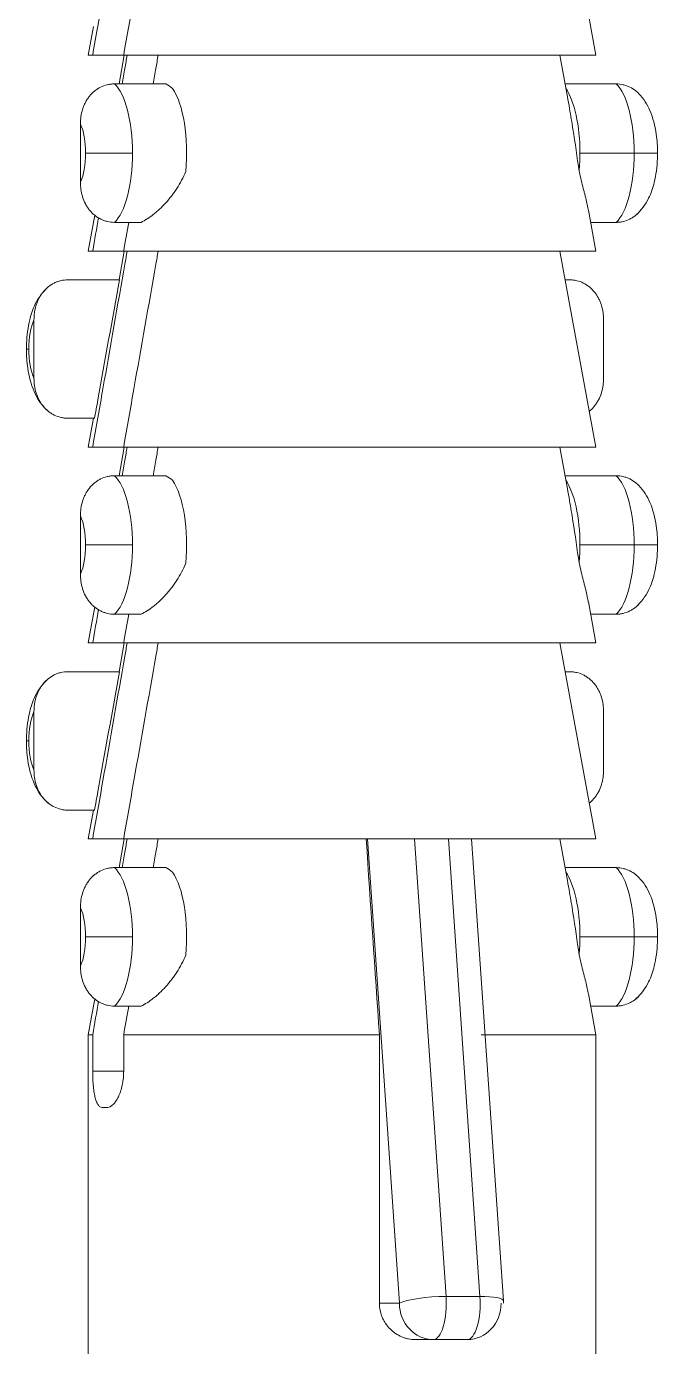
# Model space of a CAD drawing. Header units: millimetres. Extents: x 17284 to 19660, y -6011 to -2651.
# Drawn here: x 18177.11 to 18185.8, y -3349.84 to -3331.65 of the extents above; entities that cross this region are included whole.
import ezdxf

# ---------------------------------------------------------------- set-up
doc = ezdxf.new("R2010")
doc.units = ezdxf.units.MM

msp = doc.modelspace()

# ---------------------------------------------------------------- linework, layer by layer
at = {"linetype": 'Continuous', "lineweight": 18, "extrusion": (-1.22465e-16, -1, 0)}
for p, q in [((18184.955, -3332.045), (18184.455, -3329.345)), ((18178.028, -3331.649), (18177.955, -3332.045)), ((18178.019, -3332.045), (18177.955, -3332.045)), ((18178.019, -3332.045), (18178.446, -3332.045)), ((18178.455, -3332.045), (18178.382, -3332.441)), ((18184.955, -3332.045), (18178.446, -3332.045)), ((18184.561, -3332.619), (18184.455, -3332.045)), ((18178.318, -3332.441), (18179.029, -3332.441)), ((18185.233, -3332.441), (18184.528, -3332.441)), ((18177.85, -3333.795), (18177.85, -3332.995)), ((18178.047, -3334.249), (18177.955, -3334.745)), ((18184.955, -3334.745), (18184.85, -3334.179)), ((18178.318, -3334.349), (18178.685, -3334.349)), ((18185.233, -3334.349), (18184.882, -3334.349)), ((18178.019, -3334.745), (18177.955, -3334.745)), ((18178.019, -3334.745), (18178.446, -3334.745)), ((18178.455, -3334.745), (18178.382, -3335.141)), ((18184.955, -3334.745), (18178.446, -3334.745)), ((18184.955, -3337.445), (18184.455, -3334.745)), ((18177.677, -3335.141), (18178.388, -3335.141)), ((18184.592, -3335.141), (18184.528, -3335.141)), ((18177.21, -3335.695), (18177.21, -3336.495)), ((18185.059, -3335.695), (18185.059, -3336.495)), ((18177.677, -3337.049), (18178.045, -3337.049)), ((18178.028, -3337.049), (18177.955, -3337.445)), ((18178.019, -3337.445), (18177.955, -3337.445)), ((18178.019, -3337.445), (18178.446, -3337.445)), ((18178.455, -3337.445), (18178.382, -3337.841)), ((18184.955, -3337.445), (18178.446, -3337.445)), ((18184.561, -3338.019), (18184.455, -3337.445)), ((18178.318, -3337.841), (18179.029, -3337.841)), ((18185.233, -3337.841), (18184.528, -3337.841)), ((18177.85, -3339.195), (18177.85, -3338.395)), ((18178.047, -3339.649), (18177.955, -3340.145)), ((18178.318, -3339.749), (18178.685, -3339.749)), ((18184.955, -3340.145), (18184.85, -3339.579)), ((18185.233, -3339.749), (18184.882, -3339.749)), ((18178.019, -3340.145), (18177.955, -3340.145)), ((18178.019, -3340.145), (18178.446, -3340.145)), ((18178.455, -3340.145), (18178.382, -3340.541)), ((18184.955, -3340.145), (18178.446, -3340.145)), ((18184.955, -3342.845), (18184.455, -3340.145)), ((18177.677, -3340.541), (18178.388, -3340.541)), ((18184.592, -3340.541), (18184.528, -3340.541)), ((18177.21, -3341.095), (18177.21, -3341.895)), ((18185.059, -3341.095), (18185.059, -3341.895)), ((18177.677, -3342.449), (18178.045, -3342.449)), ((18178.028, -3342.449), (18177.955, -3342.845)), ((18178.019, -3342.845), (18177.955, -3342.845)), ((18178.019, -3342.845), (18178.446, -3342.845)), ((18178.455, -3342.845), (18178.382, -3343.241)), ((18184.955, -3342.845), (18178.446, -3342.845)), ((18183.68, -3349.21), (18183.241, -3342.845)), ((18184.561, -3343.419), (18184.455, -3342.845)), ((18178.318, -3343.241), (18179.029, -3343.241)), ((18185.233, -3343.241), (18184.528, -3343.241)), ((18177.85, -3344.595), (18177.85, -3343.795)), ((18184.955, -3345.545), (18184.85, -3344.979)), ((18178.047, -3345.049), (18177.955, -3345.545)), ((18178.318, -3345.149), (18178.685, -3345.149)), ((18185.233, -3345.149), (18184.882, -3345.149)), ((18178.019, -3345.545), (18177.955, -3345.545)), ((18177.955, -3345.545), (18177.955, -3351.545)), ((18178.019, -3345.545), (18178.019, -3346.045)), ((18178.446, -3345.545), (18181.971, -3345.545)), ((18178.446, -3345.545), (18178.446, -3346.045)), ((18181.971, -3349.245), (18181.971, -3345.545)), ((18183.373, -3345.545), (18184.955, -3345.545)), ((18184.955, -3351.545), (18184.955, -3345.545)), ((18178.221, -3346.545), (18178.15, -3346.545)), ((18182.714, -3349.745), (18182.464, -3349.745)), ((18182.714, -3349.745), (18183.181, -3349.745))]:
    msp.add_line(p, q, dxfattribs=at)
at = {"linetype": 'Continuous', "lineweight": 13, "extrusion": (-1.22465e-16, -1, 0)}
for p, q in [((18178.567, -3333.395), (18177.922, -3333.395)), ((18185.482, -3333.395), (18184.734, -3333.395)), ((18185.482, -3333.395), (18185.804, -3333.395)), ((18177.106, -3336.095), (18177.138, -3336.095)), ((18178.567, -3338.795), (18177.922, -3338.795)), ((18185.482, -3338.795), (18184.734, -3338.795)), ((18185.482, -3338.795), (18185.804, -3338.795)), ((18177.106, -3341.495), (18177.138, -3341.495)), ((18182.247, -3349.245), (18181.805, -3342.845)), ((18182.453, -3342.845), (18182.889, -3349.15)), ((18183.356, -3349.15), (18182.921, -3342.845)), ((18178.567, -3344.195), (18177.922, -3344.195)), ((18185.482, -3344.195), (18184.734, -3344.195)), ((18185.482, -3344.195), (18185.804, -3344.195)), ((18178.019, -3346.045), (18178.446, -3346.045)), ((18182.889, -3349.15), (18183.356, -3349.15)), ((18181.971, -3349.245), (18182.247, -3349.245))]:
    msp.add_line(p, q, dxfattribs=at)
at = {"linetype": 'Continuous', "lineweight": 18}
msp.add_arc((18183.181, -3349.245), 0.5, 0, 3.95, dxfattribs=at)
at = {"linetype": 'Continuous', "lineweight": 13}
for centre, major_axis, ratio, start_param, end_param in [((18178.211, -3333.395), (0, 1), 0.355976, 4.712389, 5.978493), ((18185.126, -3333.395), (0, -1), 0.355976, 1.570796, 2.8369), ((18177.744, -3333.395), (0, -0.5), 0.355976, 1.570796, 2.498092), ((18177.744, -3333.395), (0, -0.5), 0.355976, 0.643501, 1.570796), ((18178.211, -3333.395), (0, 1), 0.355976, 3.446285, 4.712389), ((18185.126, -3333.395), (0, -1), 0.355976, 0.304693, 1.570796), ((18177.316, -3336.095), (0, -0.5), 0.355976, 3.785094, 4.712389), ((18177.316, -3336.095), (0, -0.5), 0.355976, 4.712389, 5.639684), ((18178.211, -3338.795), (0, 1), 0.355976, 4.712389, 5.978493), ((18185.126, -3338.795), (0, -1), 0.355976, 1.570796, 2.8369), ((18177.744, -3338.795), (0, -0.5), 0.355976, 1.570796, 2.498092), ((18177.744, -3338.795), (0, -0.5), 0.355976, 0.643501, 1.570796), ((18178.211, -3338.795), (0, 1), 0.355976, 3.446285, 4.712389), ((18185.126, -3338.795), (0, -1), 0.355976, 0.304693, 1.570796), ((18177.316, -3341.495), (0, -0.5), 0.355976, 3.785094, 4.712389), ((18177.316, -3341.495), (0, -0.5), 0.355976, 4.712389, 5.639684), ((18178.211, -3344.195), (0, 1), 0.355976, 4.712389, 5.978493), ((18185.126, -3344.195), (0, -1), 0.355976, 1.570796, 2.8369), ((18177.744, -3344.195), (0, -0.5), 0.355976, 1.570796, 2.498092), ((18177.744, -3344.195), (0, -0.5), 0.355976, 0.643501, 1.570796), ((18178.211, -3344.195), (0, 1), 0.355976, 3.446285, 4.712389), ((18185.126, -3344.195), (0, -1), 0.355976, 0.304693, 1.570796), ((18182.714, -3349.245), (0.499, 0.034), 0.177949, 1.200653, 2.771449), ((18182.714, -3349.245), (0, 0.5), 0.355976, 3.141593, 4.903982), ((18183.181, -3349.245), (0, -0.5), 0.355976, 0, 1.762389), ((18183.181, -3349.245), (0.499, 0.034), 0.177949, 0.000027, 1.200653), ((18182.714, -3349.245), (0, -0.5), 0.934495, 4.712389, 6.283185)]:
    msp.add_ellipse(centre, major_axis=major_axis, ratio=ratio, start_param=start_param, end_param=end_param, dxfattribs=at)
at = {"linetype": 'Continuous', "lineweight": 18}
for centre, major_axis, ratio, start_param, end_param in [((18178.958, -3333.395), (0, 1), 0.355976, 4.457766, 5.814651), ((18184.378, -3333.395), (0, 1), 0.355976, 4.712389, 5.814651), ((18184.378, -3333.395), (0, 1), 0.355976, 4.457766, 4.712389), ((18178.958, -3338.795), (0, 1), 0.355976, 4.457766, 5.814651), ((18184.378, -3338.795), (0, 1), 0.355976, 4.712389, 5.814651), ((18184.378, -3338.795), (0, 1), 0.355976, 4.457766, 4.712389), ((18178.958, -3344.195), (0, 1), 0.355976, 4.457766, 5.814651), ((18184.378, -3344.195), (0, 1), 0.355976, 4.712389, 5.814651), ((18184.378, -3344.195), (0, 1), 0.355976, 4.457766, 4.712389), ((18183.181, -3349.245), (0, -0.5), 0.934495, 0, 1.570796)]:
    msp.add_ellipse(centre, major_axis=major_axis, ratio=ratio, start_param=start_param, end_param=end_param, dxfattribs=at)
for points, knots in [([(18178.494, -3329.345), (18178.484, -3329.406), (18178.473, -3329.466), (18178.361, -3330.099), (18178.261, -3330.67), (18178.113, -3331.51), (18178.066, -3331.777), (18178.019, -3332.045)], [0, 0, 0, 0, 0.067447, 0.067447, 0.702741, 0.702741, 1, 1, 1, 1]), ([(18178.922, -3329.345), (18178.911, -3329.406), (18178.9, -3329.466), (18178.789, -3330.099), (18178.688, -3330.67), (18178.54, -3331.51), (18178.493, -3331.777), (18178.446, -3332.045)], [0, 0, 0, 0, 0.067447, 0.067447, 0.702741, 0.702741, 1, 1, 1, 1]), ([(18178.494, -3332.045), (18178.484, -3332.106), (18178.473, -3332.166), (18178.45, -3332.298), (18178.437, -3332.37), (18178.425, -3332.441)], [0, 0, 0, 0, 0.459752, 0.459752, 1, 1, 1, 1]), ([(18178.922, -3332.045), (18178.911, -3332.106), (18178.9, -3332.166), (18178.877, -3332.298), (18178.864, -3332.37), (18178.852, -3332.441)], [0, 0, 0, 0, 0.459752, 0.459752, 1, 1, 1, 1]), ([(18177.85, -3332.995), (18177.85, -3332.925), (18177.859, -3332.857), (18177.885, -3332.775), (18177.891, -3332.758), (18177.904, -3332.726), (18177.918, -3332.695), (18177.935, -3332.666), (18177.949, -3332.645), (18177.954, -3332.638), (18177.964, -3332.624), (18177.969, -3332.617), (18177.996, -3332.584), (18178.02, -3332.561), (18178.058, -3332.529), (18178.072, -3332.519), (18178.093, -3332.506), (18178.1, -3332.502), (18178.114, -3332.493), (18178.121, -3332.489), (18178.158, -3332.471), (18178.189, -3332.46), (18178.236, -3332.449), (18178.252, -3332.446), (18178.285, -3332.442), (18178.301, -3332.441), (18178.318, -3332.441)], [0, 0, 0, 0, 0.25, 0.25, 0.3125, 0.3125, 0.375, 0.4375, 0.4375, 0.46875, 0.46875, 0.5, 0.5, 0.625, 0.625, 0.6875, 0.6875, 0.71875, 0.71875, 0.75, 0.75, 0.875, 0.875, 0.9375, 0.9375, 1, 1, 1, 1]), ([(18185.233, -3332.441), (18185.266, -3332.441), (18185.298, -3332.445), (18185.345, -3332.456), (18185.361, -3332.461), (18185.392, -3332.472), (18185.407, -3332.478), (18185.451, -3332.5), (18185.478, -3332.518), (18185.507, -3332.541), (18185.51, -3332.544), (18185.513, -3332.546)], [0, 0, 0, 0, 0.321117, 0.321117, 0.481676, 0.481676, 0.642235, 0.642235, 0.963352, 0.963352, 1, 1, 1, 1]), ([(18184.561, -3332.616), (18184.571, -3332.671), (18184.581, -3332.727), (18184.607, -3332.876), (18184.622, -3332.971), (18184.668, -3333.258), (18184.696, -3333.452), (18184.723, -3333.647)], [0, 0, 0, 0, 0.164651, 0.164651, 0.4431, 0.4431, 1, 1, 1, 1]), ([(18185.804, -3333.395), (18185.804, -3333.304), (18185.789, -3333.098), (18185.718, -3332.817), (18185.602, -3332.628), (18185.519, -3332.55), (18185.504, -3332.538)], [0, 0, 0, 0, 0.265683, 0.628412, 0.938194, 1, 1, 1, 1]), ([(18185.504, -3334.252), (18185.578, -3334.182), (18185.684, -3334.041), (18185.772, -3333.779), (18185.801, -3333.558), (18185.804, -3333.42), (18185.804, -3333.395)], [0, 0, 0, 0, 0.327084, 0.583022, 0.924325, 1, 1, 1, 1]), ([(18179.303, -3333.647), (18179.285, -3333.689), (18179.266, -3333.729), (18179.224, -3333.808), (18179.202, -3333.845), (18179.166, -3333.9), (18179.154, -3333.918), (18179.129, -3333.953), (18179.117, -3333.971), (18179.078, -3334.021), (18179.051, -3334.053), (18178.997, -3334.113), (18178.969, -3334.141), (18178.927, -3334.181), (18178.913, -3334.194), (18178.884, -3334.218), (18178.869, -3334.23), (18178.826, -3334.264), (18178.798, -3334.284), (18178.741, -3334.32), (18178.713, -3334.336), (18178.685, -3334.349)], [0, 0, 0, 0, 0.125, 0.125, 0.25, 0.25, 0.3125, 0.3125, 0.375, 0.375, 0.5, 0.5, 0.625, 0.625, 0.6875, 0.6875, 0.75, 0.75, 0.875, 0.875, 1, 1, 1, 1]), ([(18184.723, -3333.647), (18184.733, -3333.689), (18184.743, -3333.729), (18184.762, -3333.808), (18184.771, -3333.845), (18184.785, -3333.9), (18184.79, -3333.918), (18184.798, -3333.953), (18184.803, -3333.971), (18184.815, -3334.021), (18184.823, -3334.053), (18184.837, -3334.113), (18184.843, -3334.141), (18184.849, -3334.174), (18184.85, -3334.179), (18184.851, -3334.185)], [0, 0, 0, 0, 0.191612, 0.191612, 0.383225, 0.383225, 0.479031, 0.479031, 0.574837, 0.574837, 0.766449, 0.766449, 0.958061, 0.958061, 1, 1, 1, 1]), ([(18178.318, -3334.349), (18178.285, -3334.349), (18178.253, -3334.345), (18178.205, -3334.334), (18178.19, -3334.329), (18178.159, -3334.318), (18178.144, -3334.311), (18178.1, -3334.29), (18178.072, -3334.272), (18178.04, -3334.246), (18178.033, -3334.24), (18178.021, -3334.229), (18178.003, -3334.212), (18177.975, -3334.18), (18177.955, -3334.153), (18177.936, -3334.125), (18177.927, -3334.11), (18177.903, -3334.064), (18177.89, -3334.033), (18177.875, -3333.983), (18177.87, -3333.967), (18177.863, -3333.933), (18177.86, -3333.916), (18177.853, -3333.864), (18177.85, -3333.83), (18177.85, -3333.795)], [0, 0, 0, 0, 0.125, 0.125, 0.1875, 0.1875, 0.25, 0.25, 0.375, 0.375, 0.40625, 0.40625, 0.4375, 0.5, 0.5625, 0.5625, 0.625, 0.625, 0.75, 0.75, 0.8125, 0.8125, 0.875, 0.875, 1, 1, 1, 1]), ([(18185.544, -3334.215), (18185.531, -3334.227), (18185.519, -3334.239), (18185.492, -3334.261), (18185.479, -3334.27), (18185.458, -3334.284), (18185.451, -3334.288), (18185.436, -3334.296), (18185.429, -3334.3), (18185.392, -3334.319), (18185.362, -3334.33), (18185.314, -3334.341), (18185.298, -3334.344), (18185.266, -3334.348), (18185.249, -3334.349), (18185.233, -3334.349)], [0, 0, 0, 0, 0.148816, 0.148816, 0.29068, 0.29068, 0.361612, 0.361612, 0.432544, 0.432544, 0.716272, 0.716272, 0.858136, 0.858136, 1, 1, 1, 1]), ([(18178.494, -3334.745), (18178.484, -3334.806), (18178.473, -3334.866), (18178.361, -3335.499), (18178.261, -3336.07), (18178.113, -3336.91), (18178.066, -3337.177), (18178.019, -3337.445)], [0, 0, 0, 0, 0.067447, 0.067447, 0.702741, 0.702741, 1, 1, 1, 1]), ([(18178.922, -3334.745), (18178.911, -3334.806), (18178.9, -3334.866), (18178.789, -3335.499), (18178.688, -3336.07), (18178.54, -3336.91), (18178.493, -3337.177), (18178.446, -3337.445)], [0, 0, 0, 0, 0.067447, 0.067447, 0.702741, 0.702741, 1, 1, 1, 1]), ([(18177.677, -3335.141), (18177.644, -3335.141), (18177.612, -3335.145), (18177.565, -3335.156), (18177.549, -3335.161), (18177.518, -3335.172), (18177.503, -3335.178), (18177.459, -3335.2), (18177.431, -3335.218), (18177.399, -3335.244), (18177.392, -3335.25), (18177.38, -3335.261), (18177.362, -3335.278), (18177.334, -3335.309), (18177.314, -3335.337), (18177.295, -3335.365), (18177.286, -3335.38), (18177.263, -3335.425), (18177.25, -3335.457), (18177.234, -3335.506), (18177.23, -3335.523), (18177.222, -3335.557), (18177.219, -3335.574), (18177.212, -3335.625), (18177.21, -3335.66), (18177.21, -3335.695)], [0, 0, 0, 0, 0.125, 0.125, 0.1875, 0.1875, 0.25, 0.25, 0.375, 0.375, 0.40625, 0.40625, 0.4375, 0.5, 0.5625, 0.5625, 0.625, 0.625, 0.75, 0.75, 0.8125, 0.8125, 0.875, 0.875, 1, 1, 1, 1]), ([(18178.388, -3335.141), (18178.289, -3335.692), (18178.189, -3336.243), (18178.075, -3336.879), (18178.06, -3336.964), (18178.045, -3337.049)], [0, 0, 0, 0, 0.866606, 0.866606, 1, 1, 1, 1]), ([(18185.059, -3335.695), (18185.059, -3335.625), (18185.051, -3335.557), (18185.025, -3335.475), (18185.019, -3335.458), (18185.006, -3335.426), (18184.991, -3335.395), (18184.974, -3335.366), (18184.96, -3335.345), (18184.956, -3335.338), (18184.946, -3335.324), (18184.94, -3335.317), (18184.914, -3335.284), (18184.89, -3335.261), (18184.852, -3335.229), (18184.838, -3335.219), (18184.817, -3335.206), (18184.81, -3335.202), (18184.796, -3335.193), (18184.788, -3335.189), (18184.752, -3335.171), (18184.721, -3335.16), (18184.674, -3335.149), (18184.657, -3335.146), (18184.625, -3335.142), (18184.608, -3335.141), (18184.592, -3335.141)], [0, 0, 0, 0, 0.25, 0.25, 0.3125, 0.3125, 0.375, 0.4375, 0.4375, 0.46875, 0.46875, 0.5, 0.5, 0.625, 0.625, 0.6875, 0.6875, 0.71875, 0.71875, 0.75, 0.75, 0.875, 0.875, 0.9375, 0.9375, 1, 1, 1, 1]), ([(18177.406, -3335.238), (18177.332, -3335.308), (18177.225, -3335.448), (18177.138, -3335.711), (18177.108, -3335.931), (18177.106, -3336.07), (18177.106, -3336.095)], [0, 0, 0, 0, 0.327084, 0.583022, 0.924325, 1, 1, 1, 1]), ([(18177.106, -3336.095), (18177.105, -3336.186), (18177.121, -3336.392), (18177.192, -3336.673), (18177.308, -3336.862), (18177.391, -3336.939), (18177.406, -3336.952)], [0, 0, 0, 0, 0.265683, 0.628412, 0.938194, 1, 1, 1, 1]), ([(18177.21, -3336.495), (18177.21, -3336.565), (18177.218, -3336.633), (18177.244, -3336.715), (18177.25, -3336.732), (18177.263, -3336.764), (18177.278, -3336.794), (18177.295, -3336.824), (18177.309, -3336.845), (18177.313, -3336.852), (18177.323, -3336.866), (18177.329, -3336.873), (18177.355, -3336.906), (18177.379, -3336.929), (18177.417, -3336.961), (18177.431, -3336.97), (18177.452, -3336.984), (18177.459, -3336.988), (18177.473, -3336.996), (18177.481, -3337), (18177.517, -3337.019), (18177.548, -3337.03), (18177.595, -3337.041), (18177.612, -3337.044), (18177.644, -3337.048), (18177.66, -3337.049), (18177.677, -3337.049)], [0, 0, 0, 0, 0.25, 0.25, 0.3125, 0.3125, 0.375, 0.4375, 0.4375, 0.46875, 0.46875, 0.5, 0.5, 0.625, 0.625, 0.6875, 0.6875, 0.71875, 0.71875, 0.75, 0.75, 0.875, 0.875, 0.9375, 0.9375, 1, 1, 1, 1]), ([(18184.864, -3336.95), (18184.87, -3336.945), (18184.877, -3336.94), (18184.889, -3336.929), (18184.907, -3336.912), (18184.935, -3336.88), (18184.955, -3336.853), (18184.974, -3336.825), (18184.982, -3336.81), (18185.006, -3336.764), (18185.019, -3336.733), (18185.035, -3336.683), (18185.039, -3336.667), (18185.047, -3336.633), (18185.05, -3336.616), (18185.057, -3336.564), (18185.059, -3336.53), (18185.059, -3336.495)], [0, 0, 0, 0, 0.048883, 0.048883, 0.098942, 0.199059, 0.299177, 0.299177, 0.399294, 0.399294, 0.59953, 0.59953, 0.699647, 0.699647, 0.799765, 0.799765, 1, 1, 1, 1]), ([(18178.494, -3337.445), (18178.484, -3337.506), (18178.473, -3337.566), (18178.45, -3337.698), (18178.437, -3337.77), (18178.425, -3337.841)], [0, 0, 0, 0, 0.459752, 0.459752, 1, 1, 1, 1]), ([(18178.922, -3337.445), (18178.911, -3337.506), (18178.9, -3337.566), (18178.877, -3337.698), (18178.864, -3337.77), (18178.852, -3337.841)], [0, 0, 0, 0, 0.459752, 0.459752, 1, 1, 1, 1]), ([(18177.85, -3338.395), (18177.85, -3338.325), (18177.859, -3338.257), (18177.885, -3338.175), (18177.891, -3338.158), (18177.904, -3338.126), (18177.918, -3338.095), (18177.935, -3338.066), (18177.949, -3338.045), (18177.954, -3338.038), (18177.964, -3338.024), (18177.969, -3338.017), (18177.996, -3337.984), (18178.02, -3337.961), (18178.058, -3337.929), (18178.072, -3337.919), (18178.093, -3337.906), (18178.1, -3337.902), (18178.114, -3337.893), (18178.121, -3337.889), (18178.158, -3337.871), (18178.189, -3337.86), (18178.236, -3337.849), (18178.252, -3337.846), (18178.285, -3337.842), (18178.301, -3337.841), (18178.318, -3337.841)], [0, 0, 0, 0, 0.25, 0.25, 0.3125, 0.3125, 0.375, 0.4375, 0.4375, 0.46875, 0.46875, 0.5, 0.5, 0.625, 0.625, 0.6875, 0.6875, 0.71875, 0.71875, 0.75, 0.75, 0.875, 0.875, 0.9375, 0.9375, 1, 1, 1, 1]), ([(18185.233, -3337.841), (18185.266, -3337.841), (18185.298, -3337.845), (18185.345, -3337.856), (18185.361, -3337.861), (18185.392, -3337.872), (18185.407, -3337.878), (18185.451, -3337.9), (18185.478, -3337.918), (18185.507, -3337.941), (18185.51, -3337.944), (18185.513, -3337.946)], [0, 0, 0, 0, 0.321117, 0.321117, 0.481676, 0.481676, 0.642235, 0.642235, 0.963352, 0.963352, 1, 1, 1, 1]), ([(18184.561, -3338.016), (18184.571, -3338.071), (18184.581, -3338.127), (18184.607, -3338.276), (18184.622, -3338.371), (18184.668, -3338.658), (18184.696, -3338.852), (18184.723, -3339.047)], [0, 0, 0, 0, 0.164651, 0.164651, 0.4431, 0.4431, 1, 1, 1, 1]), ([(18185.804, -3338.795), (18185.804, -3338.704), (18185.789, -3338.498), (18185.718, -3338.217), (18185.602, -3338.028), (18185.519, -3337.95), (18185.504, -3337.938)], [0, 0, 0, 0, 0.265683, 0.628412, 0.938194, 1, 1, 1, 1]), ([(18185.504, -3339.652), (18185.578, -3339.582), (18185.684, -3339.441), (18185.772, -3339.179), (18185.801, -3338.958), (18185.804, -3338.82), (18185.804, -3338.795)], [0, 0, 0, 0, 0.327084, 0.583022, 0.924325, 1, 1, 1, 1]), ([(18178.318, -3339.749), (18178.285, -3339.749), (18178.253, -3339.745), (18178.205, -3339.734), (18178.19, -3339.729), (18178.159, -3339.718), (18178.144, -3339.711), (18178.1, -3339.69), (18178.072, -3339.672), (18178.04, -3339.646), (18178.033, -3339.64), (18178.021, -3339.629), (18178.003, -3339.612), (18177.975, -3339.58), (18177.955, -3339.553), (18177.936, -3339.525), (18177.927, -3339.51), (18177.903, -3339.464), (18177.89, -3339.433), (18177.875, -3339.383), (18177.87, -3339.367), (18177.863, -3339.333), (18177.86, -3339.316), (18177.853, -3339.264), (18177.85, -3339.23), (18177.85, -3339.195)], [0, 0, 0, 0, 0.125, 0.125, 0.1875, 0.1875, 0.25, 0.25, 0.375, 0.375, 0.40625, 0.40625, 0.4375, 0.5, 0.5625, 0.5625, 0.625, 0.625, 0.75, 0.75, 0.8125, 0.8125, 0.875, 0.875, 1, 1, 1, 1]), ([(18179.303, -3339.047), (18179.285, -3339.089), (18179.266, -3339.129), (18179.224, -3339.208), (18179.202, -3339.245), (18179.166, -3339.3), (18179.154, -3339.318), (18179.129, -3339.353), (18179.117, -3339.371), (18179.078, -3339.421), (18179.051, -3339.453), (18178.997, -3339.513), (18178.969, -3339.541), (18178.927, -3339.581), (18178.913, -3339.594), (18178.884, -3339.618), (18178.869, -3339.63), (18178.826, -3339.664), (18178.798, -3339.684), (18178.741, -3339.72), (18178.713, -3339.736), (18178.685, -3339.749)], [0, 0, 0, 0, 0.125, 0.125, 0.25, 0.25, 0.3125, 0.3125, 0.375, 0.375, 0.5, 0.5, 0.625, 0.625, 0.6875, 0.6875, 0.75, 0.75, 0.875, 0.875, 1, 1, 1, 1]), ([(18184.723, -3339.047), (18184.733, -3339.089), (18184.743, -3339.129), (18184.762, -3339.208), (18184.771, -3339.245), (18184.785, -3339.3), (18184.79, -3339.318), (18184.798, -3339.353), (18184.803, -3339.371), (18184.815, -3339.421), (18184.823, -3339.453), (18184.837, -3339.513), (18184.843, -3339.541), (18184.849, -3339.574), (18184.85, -3339.579), (18184.851, -3339.585)], [0, 0, 0, 0, 0.191612, 0.191612, 0.383225, 0.383225, 0.479031, 0.479031, 0.574837, 0.574837, 0.766449, 0.766449, 0.958061, 0.958061, 1, 1, 1, 1]), ([(18185.544, -3339.615), (18185.531, -3339.627), (18185.519, -3339.639), (18185.492, -3339.661), (18185.479, -3339.67), (18185.458, -3339.684), (18185.451, -3339.688), (18185.436, -3339.696), (18185.429, -3339.7), (18185.392, -3339.719), (18185.362, -3339.73), (18185.314, -3339.741), (18185.298, -3339.744), (18185.266, -3339.748), (18185.249, -3339.749), (18185.233, -3339.749)], [0, 0, 0, 0, 0.148816, 0.148816, 0.29068, 0.29068, 0.361612, 0.361612, 0.432544, 0.432544, 0.716272, 0.716272, 0.858136, 0.858136, 1, 1, 1, 1]), ([(18178.494, -3340.145), (18178.484, -3340.206), (18178.473, -3340.266), (18178.361, -3340.899), (18178.261, -3341.47), (18178.113, -3342.31), (18178.066, -3342.577), (18178.019, -3342.845)], [0, 0, 0, 0, 0.067447, 0.067447, 0.702741, 0.702741, 1, 1, 1, 1]), ([(18178.922, -3340.145), (18178.911, -3340.206), (18178.9, -3340.266), (18178.789, -3340.899), (18178.688, -3341.47), (18178.54, -3342.31), (18178.493, -3342.577), (18178.446, -3342.845)], [0, 0, 0, 0, 0.067447, 0.067447, 0.702741, 0.702741, 1, 1, 1, 1]), ([(18177.406, -3340.638), (18177.332, -3340.708), (18177.225, -3340.848), (18177.138, -3341.111), (18177.108, -3341.331), (18177.106, -3341.47), (18177.106, -3341.495)], [0, 0, 0, 0, 0.327084, 0.583022, 0.924325, 1, 1, 1, 1]), ([(18177.677, -3340.541), (18177.644, -3340.541), (18177.612, -3340.545), (18177.565, -3340.556), (18177.549, -3340.561), (18177.518, -3340.572), (18177.503, -3340.578), (18177.459, -3340.6), (18177.431, -3340.618), (18177.399, -3340.644), (18177.392, -3340.65), (18177.38, -3340.661), (18177.362, -3340.678), (18177.334, -3340.709), (18177.314, -3340.737), (18177.295, -3340.765), (18177.286, -3340.78), (18177.263, -3340.825), (18177.25, -3340.857), (18177.234, -3340.906), (18177.23, -3340.923), (18177.222, -3340.957), (18177.219, -3340.974), (18177.212, -3341.025), (18177.21, -3341.06), (18177.21, -3341.095)], [0, 0, 0, 0, 0.125, 0.125, 0.1875, 0.1875, 0.25, 0.25, 0.375, 0.375, 0.40625, 0.40625, 0.4375, 0.5, 0.5625, 0.5625, 0.625, 0.625, 0.75, 0.75, 0.8125, 0.8125, 0.875, 0.875, 1, 1, 1, 1]), ([(18178.388, -3340.541), (18178.289, -3341.092), (18178.189, -3341.643), (18178.075, -3342.279), (18178.06, -3342.364), (18178.045, -3342.449)], [0, 0, 0, 0, 0.866606, 0.866606, 1, 1, 1, 1]), ([(18185.059, -3341.095), (18185.059, -3341.025), (18185.051, -3340.957), (18185.025, -3340.875), (18185.019, -3340.858), (18185.006, -3340.826), (18184.991, -3340.795), (18184.974, -3340.766), (18184.96, -3340.745), (18184.956, -3340.738), (18184.946, -3340.724), (18184.94, -3340.717), (18184.914, -3340.684), (18184.89, -3340.661), (18184.852, -3340.629), (18184.838, -3340.619), (18184.817, -3340.606), (18184.81, -3340.602), (18184.796, -3340.593), (18184.788, -3340.589), (18184.752, -3340.571), (18184.721, -3340.56), (18184.674, -3340.549), (18184.657, -3340.546), (18184.625, -3340.542), (18184.608, -3340.541), (18184.592, -3340.541)], [0, 0, 0, 0, 0.25, 0.25, 0.3125, 0.3125, 0.375, 0.4375, 0.4375, 0.46875, 0.46875, 0.5, 0.5, 0.625, 0.625, 0.6875, 0.6875, 0.71875, 0.71875, 0.75, 0.75, 0.875, 0.875, 0.9375, 0.9375, 1, 1, 1, 1]), ([(18177.106, -3341.495), (18177.105, -3341.586), (18177.121, -3341.792), (18177.192, -3342.073), (18177.308, -3342.262), (18177.391, -3342.339), (18177.406, -3342.352)], [0, 0, 0, 0, 0.265683, 0.628412, 0.938194, 1, 1, 1, 1]), ([(18177.21, -3341.895), (18177.21, -3341.965), (18177.218, -3342.033), (18177.244, -3342.115), (18177.25, -3342.132), (18177.263, -3342.164), (18177.278, -3342.194), (18177.295, -3342.224), (18177.309, -3342.245), (18177.313, -3342.252), (18177.323, -3342.266), (18177.329, -3342.273), (18177.355, -3342.306), (18177.379, -3342.329), (18177.417, -3342.361), (18177.431, -3342.37), (18177.452, -3342.384), (18177.459, -3342.388), (18177.473, -3342.396), (18177.481, -3342.4), (18177.517, -3342.419), (18177.548, -3342.43), (18177.595, -3342.441), (18177.612, -3342.444), (18177.644, -3342.448), (18177.66, -3342.449), (18177.677, -3342.449)], [0, 0, 0, 0, 0.25, 0.25, 0.3125, 0.3125, 0.375, 0.4375, 0.4375, 0.46875, 0.46875, 0.5, 0.5, 0.625, 0.625, 0.6875, 0.6875, 0.71875, 0.71875, 0.75, 0.75, 0.875, 0.875, 0.9375, 0.9375, 1, 1, 1, 1]), ([(18184.864, -3342.35), (18184.87, -3342.345), (18184.877, -3342.34), (18184.889, -3342.329), (18184.907, -3342.312), (18184.935, -3342.28), (18184.955, -3342.253), (18184.974, -3342.225), (18184.982, -3342.21), (18185.006, -3342.164), (18185.019, -3342.133), (18185.035, -3342.083), (18185.039, -3342.067), (18185.047, -3342.033), (18185.05, -3342.016), (18185.057, -3341.964), (18185.059, -3341.93), (18185.059, -3341.895)], [0, 0, 0, 0, 0.048883, 0.048883, 0.098942, 0.199059, 0.299177, 0.299177, 0.399294, 0.399294, 0.59953, 0.59953, 0.699647, 0.699647, 0.799765, 0.799765, 1, 1, 1, 1]), ([(18178.494, -3342.845), (18178.484, -3342.906), (18178.473, -3342.966), (18178.45, -3343.098), (18178.437, -3343.17), (18178.425, -3343.241)], [0, 0, 0, 0, 0.459752, 0.459752, 1, 1, 1, 1]), ([(18178.922, -3342.845), (18178.911, -3342.906), (18178.9, -3342.966), (18178.877, -3343.098), (18178.864, -3343.17), (18178.852, -3343.241)], [0, 0, 0, 0, 0.459752, 0.459752, 1, 1, 1, 1]), ([(18177.85, -3343.795), (18177.85, -3343.725), (18177.859, -3343.657), (18177.885, -3343.575), (18177.891, -3343.558), (18177.904, -3343.526), (18177.918, -3343.495), (18177.935, -3343.466), (18177.949, -3343.445), (18177.954, -3343.438), (18177.964, -3343.424), (18177.969, -3343.417), (18177.996, -3343.384), (18178.02, -3343.361), (18178.058, -3343.329), (18178.072, -3343.319), (18178.093, -3343.306), (18178.1, -3343.302), (18178.114, -3343.293), (18178.121, -3343.289), (18178.158, -3343.271), (18178.189, -3343.26), (18178.236, -3343.249), (18178.252, -3343.246), (18178.285, -3343.242), (18178.301, -3343.241), (18178.318, -3343.241)], [0, 0, 0, 0, 0.25, 0.25, 0.3125, 0.3125, 0.375, 0.4375, 0.4375, 0.46875, 0.46875, 0.5, 0.5, 0.625, 0.625, 0.6875, 0.6875, 0.71875, 0.71875, 0.75, 0.75, 0.875, 0.875, 0.9375, 0.9375, 1, 1, 1, 1]), ([(18185.233, -3343.241), (18185.266, -3343.241), (18185.298, -3343.245), (18185.345, -3343.256), (18185.361, -3343.261), (18185.392, -3343.272), (18185.407, -3343.278), (18185.451, -3343.3), (18185.478, -3343.318), (18185.507, -3343.341), (18185.51, -3343.344), (18185.513, -3343.346)], [0, 0, 0, 0, 0.321117, 0.321117, 0.481676, 0.481676, 0.642235, 0.642235, 0.963352, 0.963352, 1, 1, 1, 1]), ([(18185.804, -3344.195), (18185.804, -3344.104), (18185.789, -3343.898), (18185.718, -3343.617), (18185.602, -3343.428), (18185.519, -3343.35), (18185.504, -3343.338)], [0, 0, 0, 0, 0.265683, 0.628412, 0.938194, 1, 1, 1, 1]), ([(18184.561, -3343.416), (18184.571, -3343.471), (18184.581, -3343.527), (18184.607, -3343.676), (18184.622, -3343.771), (18184.668, -3344.058), (18184.696, -3344.252), (18184.723, -3344.447)], [0, 0, 0, 0, 0.164651, 0.164651, 0.4431, 0.4431, 1, 1, 1, 1]), ([(18185.504, -3345.052), (18185.578, -3344.982), (18185.684, -3344.841), (18185.772, -3344.579), (18185.801, -3344.358), (18185.804, -3344.22), (18185.804, -3344.195)], [0, 0, 0, 0, 0.327084, 0.583022, 0.924325, 1, 1, 1, 1]), ([(18179.303, -3344.447), (18179.285, -3344.489), (18179.266, -3344.529), (18179.224, -3344.608), (18179.202, -3344.645), (18179.166, -3344.7), (18179.154, -3344.718), (18179.129, -3344.753), (18179.117, -3344.771), (18179.078, -3344.821), (18179.051, -3344.853), (18178.997, -3344.913), (18178.969, -3344.941), (18178.927, -3344.981), (18178.913, -3344.994), (18178.884, -3345.018), (18178.869, -3345.03), (18178.826, -3345.064), (18178.798, -3345.084), (18178.741, -3345.12), (18178.713, -3345.136), (18178.685, -3345.149)], [0, 0, 0, 0, 0.125, 0.125, 0.25, 0.25, 0.3125, 0.3125, 0.375, 0.375, 0.5, 0.5, 0.625, 0.625, 0.6875, 0.6875, 0.75, 0.75, 0.875, 0.875, 1, 1, 1, 1]), ([(18184.723, -3344.447), (18184.733, -3344.489), (18184.743, -3344.529), (18184.762, -3344.608), (18184.771, -3344.645), (18184.785, -3344.7), (18184.79, -3344.718), (18184.798, -3344.753), (18184.803, -3344.771), (18184.815, -3344.821), (18184.823, -3344.853), (18184.837, -3344.913), (18184.843, -3344.941), (18184.849, -3344.974), (18184.85, -3344.979), (18184.851, -3344.985)], [0, 0, 0, 0, 0.191612, 0.191612, 0.383225, 0.383225, 0.479031, 0.479031, 0.574837, 0.574837, 0.766449, 0.766449, 0.958061, 0.958061, 1, 1, 1, 1]), ([(18178.318, -3345.149), (18178.285, -3345.149), (18178.253, -3345.145), (18178.205, -3345.134), (18178.19, -3345.129), (18178.159, -3345.118), (18178.144, -3345.111), (18178.1, -3345.09), (18178.072, -3345.072), (18178.04, -3345.046), (18178.033, -3345.04), (18178.021, -3345.029), (18178.003, -3345.012), (18177.975, -3344.98), (18177.955, -3344.953), (18177.936, -3344.925), (18177.927, -3344.91), (18177.903, -3344.864), (18177.89, -3344.833), (18177.875, -3344.783), (18177.87, -3344.767), (18177.863, -3344.733), (18177.86, -3344.716), (18177.853, -3344.664), (18177.85, -3344.63), (18177.85, -3344.595)], [0, 0, 0, 0, 0.125, 0.125, 0.1875, 0.1875, 0.25, 0.25, 0.375, 0.375, 0.40625, 0.40625, 0.4375, 0.5, 0.5625, 0.5625, 0.625, 0.625, 0.75, 0.75, 0.8125, 0.8125, 0.875, 0.875, 1, 1, 1, 1]), ([(18185.544, -3345.015), (18185.531, -3345.027), (18185.519, -3345.039), (18185.492, -3345.061), (18185.479, -3345.07), (18185.458, -3345.084), (18185.451, -3345.088), (18185.436, -3345.096), (18185.429, -3345.1), (18185.392, -3345.119), (18185.362, -3345.13), (18185.314, -3345.141), (18185.298, -3345.144), (18185.266, -3345.148), (18185.249, -3345.149), (18185.233, -3345.149)], [0, 0, 0, 0, 0.148816, 0.148816, 0.29068, 0.29068, 0.361612, 0.361612, 0.432544, 0.432544, 0.716272, 0.716272, 0.858136, 0.858136, 1, 1, 1, 1]), ([(18178.019, -3346.045), (18178.019, -3346.078), (18178.02, -3346.111), (18178.021, -3346.159), (18178.022, -3346.174), (18178.024, -3346.206), (18178.025, -3346.221), (18178.029, -3346.267), (18178.032, -3346.295), (18178.038, -3346.336), (18178.04, -3346.349), (18178.045, -3346.375), (18178.048, -3346.387), (18178.056, -3346.421), (18178.062, -3346.442), (18178.07, -3346.465), (18178.072, -3346.469), (18178.076, -3346.478), (18178.081, -3346.49), (18178.091, -3346.507), (18178.1, -3346.518), (18178.109, -3346.528), (18178.114, -3346.532), (18178.129, -3346.542), (18178.139, -3346.545), (18178.15, -3346.545)], [0, 0, 0, 0, 0.125, 0.125, 0.1875, 0.1875, 0.25, 0.25, 0.375, 0.375, 0.4375, 0.4375, 0.5, 0.5, 0.625, 0.625, 0.65625, 0.65625, 0.6875, 0.75, 0.8125, 0.8125, 0.875, 0.875, 1, 1, 1, 1]), ([(18178.446, -3346.045), (18178.446, -3346.078), (18178.444, -3346.111), (18178.44, -3346.159), (18178.437, -3346.174), (18178.433, -3346.206), (18178.43, -3346.221), (18178.42, -3346.267), (18178.412, -3346.295), (18178.399, -3346.336), (18178.394, -3346.349), (18178.384, -3346.375), (18178.379, -3346.387), (18178.362, -3346.421), (18178.35, -3346.442), (18178.335, -3346.465), (18178.332, -3346.469), (18178.325, -3346.478), (18178.316, -3346.49), (18178.299, -3346.507), (18178.286, -3346.518), (18178.273, -3346.528), (18178.266, -3346.532), (18178.247, -3346.542), (18178.234, -3346.545), (18178.221, -3346.545)], [0, 0, 0, 0, 0.125, 0.125, 0.1875, 0.1875, 0.25, 0.25, 0.375, 0.375, 0.4375, 0.4375, 0.5, 0.5, 0.625, 0.625, 0.65625, 0.65625, 0.6875, 0.75, 0.8125, 0.8125, 0.875, 0.875, 1, 1, 1, 1]), ([(18182.464, -3349.745), (18182.432, -3349.745), (18182.401, -3349.742), (18182.354, -3349.732), (18182.339, -3349.728), (18182.308, -3349.719), (18182.293, -3349.713), (18182.249, -3349.694), (18182.221, -3349.679), (18182.18, -3349.652), (18182.167, -3349.642), (18182.142, -3349.621), (18182.13, -3349.61), (18182.096, -3349.576), (18182.075, -3349.551), (18182.047, -3349.51), (18182.039, -3349.496), (18182.023, -3349.467), (18182.009, -3349.438), (18181.998, -3349.407), (18181.988, -3349.376), (18181.984, -3349.36), (18181.974, -3349.311), (18181.971, -3349.278), (18181.971, -3349.245)], [0, 0, 0, 0, 0.125, 0.125, 0.1875, 0.1875, 0.25, 0.25, 0.375, 0.375, 0.4375, 0.4375, 0.5, 0.5, 0.625, 0.625, 0.6875, 0.6875, 0.75, 0.8125, 0.8125, 0.875, 0.875, 1, 1, 1, 1])]:
    msp.add_open_spline(points, degree=3, knots=knots, dxfattribs=at)
for points in [[(18179.029, -3332.441), (18179.06, -3332.457), (18179.09, -3332.478), (18179.119, -3332.503)], [(18178.1, -3334.281), (18178.073, -3334.436), (18178.046, -3334.59), (18178.019, -3334.745)], [(18178.516, -3334.349), (18178.493, -3334.481), (18178.469, -3334.613), (18178.446, -3334.745)], [(18179.029, -3337.841), (18179.06, -3337.857), (18179.09, -3337.878), (18179.119, -3337.903)], [(18178.1, -3339.681), (18178.073, -3339.836), (18178.046, -3339.99), (18178.019, -3340.145)], [(18178.516, -3339.749), (18178.493, -3339.881), (18178.469, -3340.013), (18178.446, -3340.145)], [(18181.971, -3345.545), (18181.91, -3344.645), (18181.849, -3343.745), (18181.788, -3342.845)], [(18179.029, -3343.241), (18179.06, -3343.257), (18179.09, -3343.278), (18179.119, -3343.303)], [(18178.1, -3345.081), (18178.073, -3345.236), (18178.046, -3345.39), (18178.019, -3345.545)], [(18178.516, -3345.149), (18178.493, -3345.281), (18178.469, -3345.413), (18178.446, -3345.545)]]:
    msp.add_open_spline(points, degree=3, dxfattribs=at)

doc.saveas('drawing.dxf')
